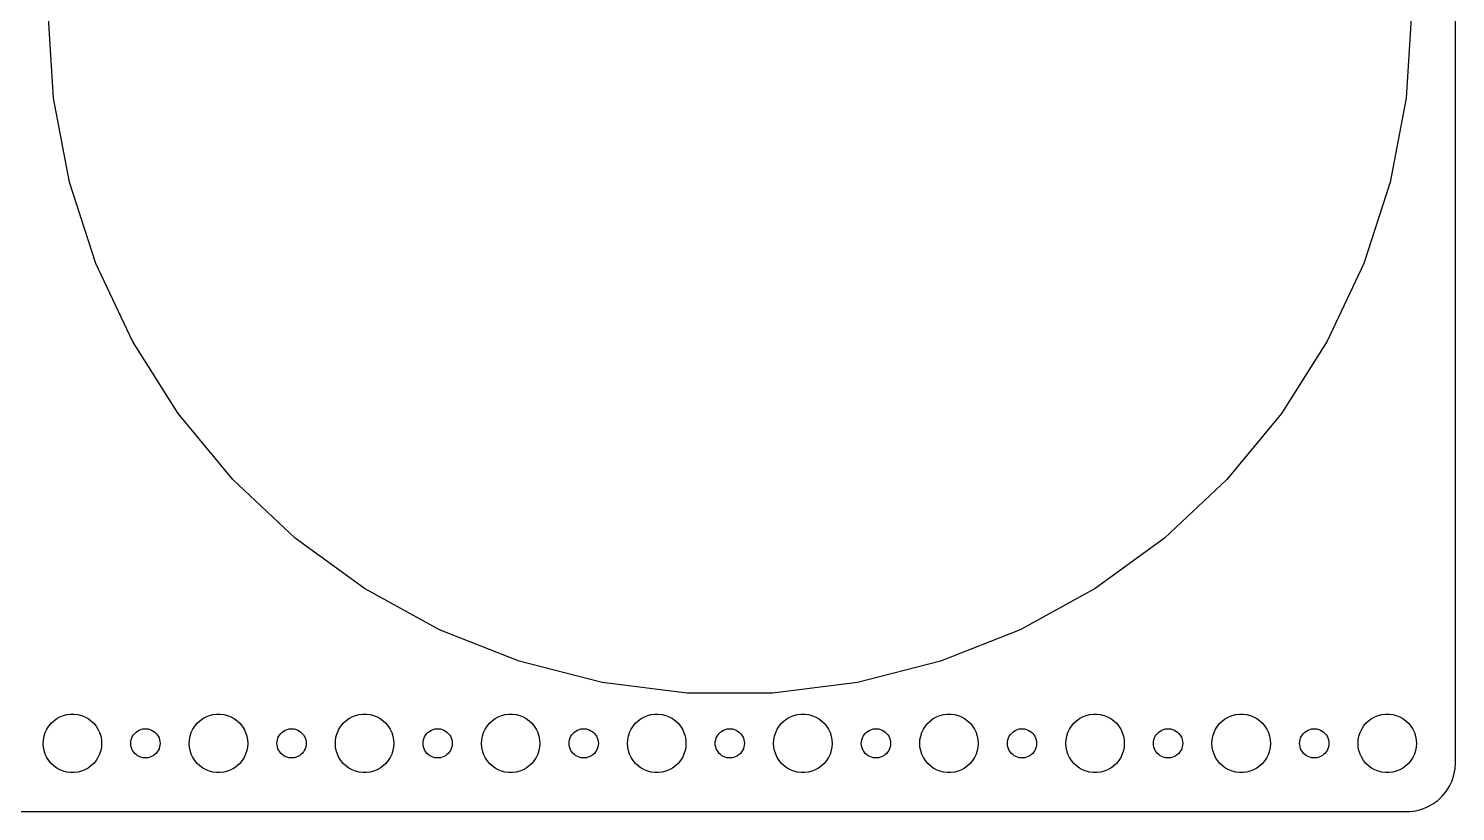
# Model space of a CAD drawing. Header units: metres. Extents: x -292 to 292, y -82 to 82.
# Drawn here: x 145.5 to 292, y -82 to -1.6 of the extents above; entities that cross this region are included whole.
import ezdxf

# ---------------------------------------------------------------- set-up
doc = ezdxf.new("R2010")
doc.units = ezdxf.units.M

msp = doc.modelspace()

# ---------------------------------------------------------------- linework, layer by layer
for p, q in [((292, -77), (292, 77)), ((148.052, -8.7733), (147.5, 0)), ((287.5, 0), (286.948, -8.7733)), ((149.699, -17.4083), (148.052, -8.7733)), ((286.948, -8.7733), (285.301, -17.4083)), ((152.416, -25.7687), (149.699, -17.4083)), ((285.301, -17.4083), (282.584, -25.7687)), ((156.159, -33.7227), (152.416, -25.7687)), ((282.584, -25.7687), (278.841, -33.7227)), ((160.869, -41.145), (156.159, -33.7227)), ((278.841, -33.7227), (274.131, -41.145)), ((166.472, -47.9183), (160.869, -41.145)), ((274.131, -41.145), (268.528, -47.9183)), ((172.88, -53.9359), (166.472, -47.9183)), ((268.528, -47.9183), (262.12, -53.9359)), ((179.992, -59.103), (172.88, -53.9359)), ((262.12, -53.9359), (255.008, -59.103)), ((187.695, -63.3379), (179.992, -59.103)), ((255.008, -59.103), (247.305, -63.3379)), ((195.869, -66.574), (187.695, -63.3379)), ((247.305, -63.3379), (239.131, -66.574)), ((204.383, -68.7601), (195.869, -66.574)), ((239.131, -66.574), (230.617, -68.7601)), ((213.105, -69.8619), (204.383, -68.7601)), ((230.617, -68.7601), (221.895, -69.8619)), ((221.895, -69.8619), (213.105, -69.8619)), ((147.371, -73.5547), (147.573, -73.2366)), ((147.573, -73.2366), (147.813, -72.9464)), ((147.813, -72.9464), (148.088, -72.6885)), ((148.088, -72.6885), (148.393, -72.467)), ((148.393, -72.467), (148.723, -72.2855)), ((148.723, -72.2855), (149.073, -72.1468)), ((149.073, -72.1468), (149.438, -72.0531)), ((149.438, -72.0531), (149.812, -72.0059)), ((149.812, -72.0059), (150.188, -72.0059)), ((150.188, -72.0059), (150.562, -72.0531)), ((150.562, -72.0531), (150.927, -72.1468)), ((150.927, -72.1468), (151.277, -72.2855)), ((151.277, -72.2855), (151.607, -72.467)), ((151.607, -72.467), (151.912, -72.6885)), ((151.912, -72.6885), (152.187, -72.9464)), ((152.187, -72.9464), (152.427, -73.2366)), ((152.427, -73.2366), (152.629, -73.5547)), ((162.371, -73.5547), (162.573, -73.2366)), ((162.573, -73.2366), (162.813, -72.9464)), ((162.813, -72.9464), (163.088, -72.6885)), ((163.088, -72.6885), (163.393, -72.467)), ((163.393, -72.467), (163.723, -72.2855)), ((163.723, -72.2855), (164.073, -72.1468)), ((164.073, -72.1468), (164.438, -72.0531)), ((164.438, -72.0531), (164.812, -72.0059)), ((164.812, -72.0059), (165.188, -72.0059)), ((165.188, -72.0059), (165.562, -72.0531)), ((165.562, -72.0531), (165.927, -72.1468)), ((165.927, -72.1468), (166.277, -72.2855)), ((166.277, -72.2855), (166.607, -72.467)), ((166.607, -72.467), (166.912, -72.6885)), ((166.912, -72.6885), (167.187, -72.9464)), ((167.187, -72.9464), (167.427, -73.2366)), ((167.427, -73.2366), (167.629, -73.5547)), ((177.371, -73.5547), (177.573, -73.2366)), ((177.573, -73.2366), (177.813, -72.9464)), ((177.813, -72.9464), (178.088, -72.6885)), ((178.088, -72.6885), (178.393, -72.467)), ((178.393, -72.467), (178.723, -72.2855)), ((178.723, -72.2855), (179.073, -72.1468)), ((179.073, -72.1468), (179.438, -72.0531)), ((179.438, -72.0531), (179.812, -72.0059)), ((179.812, -72.0059), (180.188, -72.0059)), ((180.188, -72.0059), (180.562, -72.0531)), ((180.562, -72.0531), (180.927, -72.1468)), ((180.927, -72.1468), (181.277, -72.2855)), ((181.277, -72.2855), (181.607, -72.467)), ((181.607, -72.467), (181.912, -72.6885)), ((181.912, -72.6885), (182.187, -72.9464)), ((182.187, -72.9464), (182.427, -73.2366)), ((182.427, -73.2366), (182.629, -73.5547)), ((192.371, -73.5547), (192.573, -73.2366)), ((192.573, -73.2366), (192.813, -72.9464)), ((192.813, -72.9464), (193.088, -72.6885)), ((193.088, -72.6885), (193.393, -72.467)), ((193.393, -72.467), (193.723, -72.2855)), ((193.723, -72.2855), (194.073, -72.1468)), ((194.073, -72.1468), (194.438, -72.0531)), ((194.438, -72.0531), (194.812, -72.0059)), ((194.812, -72.0059), (195.188, -72.0059)), ((195.188, -72.0059), (195.562, -72.0531)), ((195.562, -72.0531), (195.927, -72.1468)), ((195.927, -72.1468), (196.277, -72.2855)), ((196.277, -72.2855), (196.607, -72.467)), ((196.607, -72.467), (196.912, -72.6885)), ((196.912, -72.6885), (197.187, -72.9464)), ((197.187, -72.9464), (197.427, -73.2366)), ((197.427, -73.2366), (197.629, -73.5547)), ((207.371, -73.5547), (207.573, -73.2366)), ((207.573, -73.2366), (207.813, -72.9464)), ((207.813, -72.9464), (208.088, -72.6885)), ((208.088, -72.6885), (208.393, -72.467)), ((208.393, -72.467), (208.723, -72.2855)), ((208.723, -72.2855), (209.073, -72.1468)), ((209.073, -72.1468), (209.438, -72.0531)), ((209.438, -72.0531), (209.812, -72.0059)), ((209.812, -72.0059), (210.188, -72.0059)), ((210.188, -72.0059), (210.562, -72.0531)), ((210.562, -72.0531), (210.927, -72.1468)), ((210.927, -72.1468), (211.277, -72.2855)), ((211.277, -72.2855), (211.607, -72.467)), ((211.607, -72.467), (211.912, -72.6885)), ((211.912, -72.6885), (212.187, -72.9464)), ((212.187, -72.9464), (212.427, -73.2366)), ((212.427, -73.2366), (212.629, -73.5547)), ((222.371, -73.5547), (222.573, -73.2366)), ((222.573, -73.2366), (222.813, -72.9464)), ((222.813, -72.9464), (223.088, -72.6885)), ((223.088, -72.6885), (223.393, -72.467)), ((223.393, -72.467), (223.723, -72.2855)), ((223.723, -72.2855), (224.073, -72.1468)), ((224.073, -72.1468), (224.438, -72.0531)), ((224.438, -72.0531), (224.812, -72.0059)), ((224.812, -72.0059), (225.188, -72.0059)), ((225.188, -72.0059), (225.562, -72.0531)), ((225.562, -72.0531), (225.927, -72.1468)), ((225.927, -72.1468), (226.277, -72.2855)), ((226.277, -72.2855), (226.607, -72.467)), ((226.607, -72.467), (226.912, -72.6885)), ((226.912, -72.6885), (227.187, -72.9464)), ((227.187, -72.9464), (227.427, -73.2366)), ((227.427, -73.2366), (227.629, -73.5547)), ((237.371, -73.5547), (237.573, -73.2366)), ((237.573, -73.2366), (237.813, -72.9464)), ((237.813, -72.9464), (238.088, -72.6885)), ((238.088, -72.6885), (238.393, -72.467)), ((238.393, -72.467), (238.723, -72.2855)), ((238.723, -72.2855), (239.073, -72.1468)), ((239.073, -72.1468), (239.438, -72.0531)), ((239.438, -72.0531), (239.812, -72.0059)), ((239.812, -72.0059), (240.188, -72.0059)), ((240.188, -72.0059), (240.562, -72.0531)), ((240.562, -72.0531), (240.927, -72.1468)), ((240.927, -72.1468), (241.277, -72.2855)), ((241.277, -72.2855), (241.607, -72.467)), ((241.607, -72.467), (241.912, -72.6885)), ((241.912, -72.6885), (242.187, -72.9464)), ((242.187, -72.9464), (242.427, -73.2366)), ((242.427, -73.2366), (242.629, -73.5547)), ((252.371, -73.5547), (252.573, -73.2366)), ((252.573, -73.2366), (252.813, -72.9464)), ((252.813, -72.9464), (253.088, -72.6885)), ((253.088, -72.6885), (253.393, -72.467)), ((253.393, -72.467), (253.723, -72.2855)), ((253.723, -72.2855), (254.073, -72.1468)), ((254.073, -72.1468), (254.438, -72.0531)), ((254.438, -72.0531), (254.812, -72.0059)), ((254.812, -72.0059), (255.188, -72.0059)), ((255.188, -72.0059), (255.562, -72.0531)), ((255.562, -72.0531), (255.927, -72.1468)), ((255.927, -72.1468), (256.277, -72.2855)), ((256.277, -72.2855), (256.607, -72.467)), ((256.607, -72.467), (256.912, -72.6885)), ((256.912, -72.6885), (257.187, -72.9464)), ((257.187, -72.9464), (257.427, -73.2366)), ((257.427, -73.2366), (257.629, -73.5547)), ((267.371, -73.5547), (267.573, -73.2366)), ((267.573, -73.2366), (267.813, -72.9464)), ((267.813, -72.9464), (268.088, -72.6885)), ((268.088, -72.6885), (268.393, -72.467)), ((268.393, -72.467), (268.723, -72.2855)), ((268.723, -72.2855), (269.073, -72.1468)), ((269.073, -72.1468), (269.438, -72.0531)), ((269.438, -72.0531), (269.812, -72.0059)), ((269.812, -72.0059), (270.188, -72.0059)), ((270.188, -72.0059), (270.562, -72.0531)), ((270.562, -72.0531), (270.927, -72.1468)), ((270.927, -72.1468), (271.277, -72.2855)), ((271.277, -72.2855), (271.607, -72.467)), ((271.607, -72.467), (271.912, -72.6885)), ((271.912, -72.6885), (272.187, -72.9464)), ((272.187, -72.9464), (272.427, -73.2366)), ((272.427, -73.2366), (272.629, -73.5547)), ((282.371, -73.5547), (282.573, -73.2366)), ((282.573, -73.2366), (282.813, -72.9464)), ((282.813, -72.9464), (283.088, -72.6885)), ((283.088, -72.6885), (283.393, -72.467)), ((283.393, -72.467), (283.723, -72.2855)), ((283.723, -72.2855), (284.073, -72.1468)), ((284.073, -72.1468), (284.438, -72.0531)), ((284.438, -72.0531), (284.812, -72.0059)), ((284.812, -72.0059), (285.188, -72.0059)), ((285.188, -72.0059), (285.562, -72.0531)), ((285.562, -72.0531), (285.927, -72.1468)), ((285.927, -72.1468), (286.277, -72.2855)), ((286.277, -72.2855), (286.607, -72.467)), ((286.607, -72.467), (286.912, -72.6885)), ((286.912, -72.6885), (287.187, -72.9464)), ((287.187, -72.9464), (287.427, -73.2366)), ((287.427, -73.2366), (287.629, -73.5547)), ((147, -75), (147.024, -74.624)), ((147.024, -74.624), (147.094, -74.2539)), ((147.094, -74.2539), (147.211, -73.8956)), ((147.211, -73.8956), (147.371, -73.5547)), ((152.629, -73.5547), (152.789, -73.8956)), ((152.789, -73.8956), (152.906, -74.2539)), ((152.906, -74.2539), (152.976, -74.624)), ((152.976, -74.624), (153, -75)), ((156.012, -74.812), (156.047, -74.627)), ((156.047, -74.627), (156.105, -74.4478)), ((156.105, -74.4478), (156.186, -74.2774)), ((156.186, -74.2774), (156.286, -74.1183)), ((156.286, -74.1183), (156.407, -73.9732)), ((156.407, -73.9732), (156.544, -73.8442)), ((156.544, -73.8442), (156.696, -73.7335)), ((156.696, -73.7335), (156.861, -73.6428)), ((156.861, -73.6428), (157.036, -73.5734)), ((157.036, -73.5734), (157.219, -73.5266)), ((157.219, -73.5266), (157.406, -73.503)), ((157.406, -73.503), (157.594, -73.503)), ((157.594, -73.503), (157.781, -73.5266)), ((157.781, -73.5266), (157.964, -73.5734)), ((157.964, -73.5734), (158.139, -73.6428)), ((158.139, -73.6428), (158.304, -73.7335)), ((158.304, -73.7335), (158.456, -73.8442)), ((158.456, -73.8442), (158.593, -73.9732)), ((158.593, -73.9732), (158.714, -74.1183)), ((158.714, -74.1183), (158.814, -74.2774)), ((158.814, -74.2774), (158.895, -74.4478)), ((158.895, -74.4478), (158.953, -74.627)), ((158.953, -74.627), (158.988, -74.812)), ((162, -75), (162.024, -74.624)), ((162.024, -74.624), (162.094, -74.2539)), ((162.094, -74.2539), (162.211, -73.8956)), ((162.211, -73.8956), (162.371, -73.5547)), ((167.629, -73.5547), (167.789, -73.8956)), ((167.789, -73.8956), (167.906, -74.2539)), ((167.906, -74.2539), (167.976, -74.624)), ((167.976, -74.624), (168, -75)), ((171.012, -74.812), (171.047, -74.627)), ((171.047, -74.627), (171.105, -74.4478)), ((171.105, -74.4478), (171.186, -74.2774)), ((171.186, -74.2774), (171.286, -74.1183)), ((171.286, -74.1183), (171.407, -73.9732)), ((171.407, -73.9732), (171.544, -73.8442)), ((171.544, -73.8442), (171.696, -73.7335)), ((171.696, -73.7335), (171.861, -73.6428)), ((171.861, -73.6428), (172.036, -73.5734)), ((172.036, -73.5734), (172.219, -73.5266)), ((172.219, -73.5266), (172.406, -73.503)), ((172.406, -73.503), (172.594, -73.503)), ((172.594, -73.503), (172.781, -73.5266)), ((172.781, -73.5266), (172.964, -73.5734)), ((172.964, -73.5734), (173.139, -73.6428)), ((173.139, -73.6428), (173.304, -73.7335)), ((173.304, -73.7335), (173.456, -73.8442)), ((173.456, -73.8442), (173.593, -73.9732)), ((173.593, -73.9732), (173.714, -74.1183)), ((173.714, -74.1183), (173.814, -74.2774)), ((173.814, -74.2774), (173.895, -74.4478)), ((173.895, -74.4478), (173.953, -74.627)), ((173.953, -74.627), (173.988, -74.812)), ((177, -75), (177.024, -74.624)), ((177.024, -74.624), (177.094, -74.2539)), ((177.094, -74.2539), (177.211, -73.8956)), ((177.211, -73.8956), (177.371, -73.5547)), ((182.629, -73.5547), (182.789, -73.8956)), ((182.789, -73.8956), (182.906, -74.2539)), ((182.906, -74.2539), (182.976, -74.624)), ((182.976, -74.624), (183, -75)), ((186.012, -74.812), (186.047, -74.627)), ((186.047, -74.627), (186.105, -74.4478)), ((186.105, -74.4478), (186.186, -74.2774)), ((186.186, -74.2774), (186.286, -74.1183)), ((186.286, -74.1183), (186.407, -73.9732)), ((186.407, -73.9732), (186.544, -73.8442)), ((186.544, -73.8442), (186.696, -73.7335)), ((186.696, -73.7335), (186.861, -73.6428)), ((186.861, -73.6428), (187.036, -73.5734)), ((187.036, -73.5734), (187.219, -73.5266)), ((187.219, -73.5266), (187.406, -73.503)), ((187.406, -73.503), (187.594, -73.503)), ((187.594, -73.503), (187.781, -73.5266)), ((187.781, -73.5266), (187.964, -73.5734)), ((187.964, -73.5734), (188.139, -73.6428)), ((188.139, -73.6428), (188.304, -73.7335)), ((188.304, -73.7335), (188.456, -73.8442)), ((188.456, -73.8442), (188.593, -73.9732)), ((188.593, -73.9732), (188.714, -74.1183)), ((188.714, -74.1183), (188.814, -74.2774)), ((188.814, -74.2774), (188.895, -74.4478)), ((188.895, -74.4478), (188.953, -74.627)), ((188.953, -74.627), (188.988, -74.812)), ((192, -75), (192.024, -74.624)), ((192.024, -74.624), (192.094, -74.2539)), ((192.094, -74.2539), (192.211, -73.8956)), ((192.211, -73.8956), (192.371, -73.5547)), ((197.629, -73.5547), (197.789, -73.8956)), ((197.789, -73.8956), (197.906, -74.2539)), ((197.906, -74.2539), (197.976, -74.624)), ((197.976, -74.624), (198, -75)), ((201.012, -74.812), (201.047, -74.627)), ((201.047, -74.627), (201.105, -74.4478)), ((201.105, -74.4478), (201.186, -74.2774)), ((201.186, -74.2774), (201.286, -74.1183)), ((201.286, -74.1183), (201.407, -73.9732)), ((201.407, -73.9732), (201.544, -73.8442)), ((201.544, -73.8442), (201.696, -73.7335)), ((201.696, -73.7335), (201.861, -73.6428)), ((201.861, -73.6428), (202.036, -73.5734)), ((202.036, -73.5734), (202.219, -73.5266)), ((202.219, -73.5266), (202.406, -73.503)), ((202.406, -73.503), (202.594, -73.503)), ((202.594, -73.503), (202.781, -73.5266)), ((202.781, -73.5266), (202.964, -73.5734)), ((202.964, -73.5734), (203.139, -73.6428)), ((203.139, -73.6428), (203.304, -73.7335)), ((203.304, -73.7335), (203.456, -73.8442)), ((203.456, -73.8442), (203.593, -73.9732)), ((203.593, -73.9732), (203.714, -74.1183)), ((203.714, -74.1183), (203.814, -74.2774)), ((203.814, -74.2774), (203.895, -74.4478)), ((203.895, -74.4478), (203.953, -74.627)), ((203.953, -74.627), (203.988, -74.812)), ((207, -75), (207.024, -74.624)), ((207.024, -74.624), (207.094, -74.2539)), ((207.094, -74.2539), (207.211, -73.8956)), ((207.211, -73.8956), (207.371, -73.5547)), ((212.629, -73.5547), (212.789, -73.8956)), ((212.789, -73.8956), (212.906, -74.2539)), ((212.906, -74.2539), (212.976, -74.624)), ((212.976, -74.624), (213, -75)), ((216.012, -74.812), (216.047, -74.627)), ((216.047, -74.627), (216.105, -74.4478)), ((216.105, -74.4478), (216.186, -74.2774)), ((216.186, -74.2774), (216.286, -74.1183)), ((216.286, -74.1183), (216.407, -73.9732)), ((216.407, -73.9732), (216.544, -73.8442)), ((216.544, -73.8442), (216.696, -73.7335)), ((216.696, -73.7335), (216.861, -73.6428)), ((216.861, -73.6428), (217.036, -73.5734)), ((217.036, -73.5734), (217.219, -73.5266)), ((217.219, -73.5266), (217.406, -73.503)), ((217.406, -73.503), (217.594, -73.503)), ((217.594, -73.503), (217.781, -73.5266)), ((217.781, -73.5266), (217.964, -73.5734)), ((217.964, -73.5734), (218.139, -73.6428)), ((218.139, -73.6428), (218.304, -73.7335)), ((218.304, -73.7335), (218.456, -73.8442)), ((218.456, -73.8442), (218.593, -73.9732)), ((218.593, -73.9732), (218.714, -74.1183)), ((218.714, -74.1183), (218.814, -74.2774)), ((218.814, -74.2774), (218.895, -74.4478)), ((218.895, -74.4478), (218.953, -74.627)), ((218.953, -74.627), (218.988, -74.812)), ((222, -75), (222.024, -74.624)), ((222.024, -74.624), (222.094, -74.2539)), ((222.094, -74.2539), (222.211, -73.8956)), ((222.211, -73.8956), (222.371, -73.5547)), ((227.629, -73.5547), (227.789, -73.8956)), ((227.789, -73.8956), (227.906, -74.2539)), ((227.906, -74.2539), (227.976, -74.624)), ((227.976, -74.624), (228, -75)), ((231.012, -74.812), (231.047, -74.627)), ((231.047, -74.627), (231.105, -74.4478)), ((231.105, -74.4478), (231.186, -74.2774)), ((231.186, -74.2774), (231.286, -74.1183)), ((231.286, -74.1183), (231.407, -73.9732)), ((231.407, -73.9732), (231.544, -73.8442)), ((231.544, -73.8442), (231.696, -73.7335)), ((231.696, -73.7335), (231.861, -73.6428)), ((231.861, -73.6428), (232.036, -73.5734)), ((232.036, -73.5734), (232.219, -73.5266)), ((232.219, -73.5266), (232.406, -73.503)), ((232.406, -73.503), (232.594, -73.503)), ((232.594, -73.503), (232.781, -73.5266)), ((232.781, -73.5266), (232.964, -73.5734)), ((232.964, -73.5734), (233.139, -73.6428)), ((233.139, -73.6428), (233.304, -73.7335)), ((233.304, -73.7335), (233.456, -73.8442)), ((233.456, -73.8442), (233.593, -73.9732)), ((233.593, -73.9732), (233.714, -74.1183)), ((233.714, -74.1183), (233.814, -74.2774)), ((233.814, -74.2774), (233.895, -74.4478)), ((233.895, -74.4478), (233.953, -74.627)), ((233.953, -74.627), (233.988, -74.812)), ((237, -75), (237.024, -74.624)), ((237.024, -74.624), (237.094, -74.2539)), ((237.094, -74.2539), (237.211, -73.8956)), ((237.211, -73.8956), (237.371, -73.5547)), ((242.629, -73.5547), (242.789, -73.8956)), ((242.789, -73.8956), (242.906, -74.2539)), ((242.906, -74.2539), (242.976, -74.624)), ((242.976, -74.624), (243, -75)), ((246.012, -74.812), (246.047, -74.627)), ((246.047, -74.627), (246.105, -74.4478)), ((246.105, -74.4478), (246.186, -74.2774)), ((246.186, -74.2774), (246.286, -74.1183)), ((246.286, -74.1183), (246.407, -73.9732)), ((246.407, -73.9732), (246.544, -73.8442)), ((246.544, -73.8442), (246.696, -73.7335)), ((246.696, -73.7335), (246.861, -73.6428)), ((246.861, -73.6428), (247.036, -73.5734)), ((247.036, -73.5734), (247.219, -73.5266)), ((247.219, -73.5266), (247.406, -73.503)), ((247.406, -73.503), (247.594, -73.503)), ((247.594, -73.503), (247.781, -73.5266)), ((247.781, -73.5266), (247.964, -73.5734)), ((247.964, -73.5734), (248.139, -73.6428)), ((248.139, -73.6428), (248.304, -73.7335)), ((248.304, -73.7335), (248.456, -73.8442)), ((248.456, -73.8442), (248.593, -73.9732)), ((248.593, -73.9732), (248.714, -74.1183)), ((248.714, -74.1183), (248.814, -74.2774)), ((248.814, -74.2774), (248.895, -74.4478)), ((248.895, -74.4478), (248.953, -74.627)), ((248.953, -74.627), (248.988, -74.812)), ((252, -75), (252.024, -74.624)), ((252.024, -74.624), (252.094, -74.2539)), ((252.094, -74.2539), (252.211, -73.8956)), ((252.211, -73.8956), (252.371, -73.5547)), ((257.629, -73.5547), (257.789, -73.8956)), ((257.789, -73.8956), (257.906, -74.2539)), ((257.906, -74.2539), (257.976, -74.624)), ((257.976, -74.624), (258, -75)), ((261.012, -74.812), (261.047, -74.627)), ((261.047, -74.627), (261.105, -74.4478)), ((261.105, -74.4478), (261.186, -74.2774)), ((261.186, -74.2774), (261.286, -74.1183)), ((261.286, -74.1183), (261.407, -73.9732)), ((261.407, -73.9732), (261.544, -73.8442)), ((261.544, -73.8442), (261.696, -73.7335)), ((261.696, -73.7335), (261.861, -73.6428)), ((261.861, -73.6428), (262.036, -73.5734)), ((262.036, -73.5734), (262.219, -73.5266)), ((262.219, -73.5266), (262.406, -73.503)), ((262.406, -73.503), (262.594, -73.503)), ((262.594, -73.503), (262.781, -73.5266)), ((262.781, -73.5266), (262.964, -73.5734)), ((262.964, -73.5734), (263.139, -73.6428)), ((263.139, -73.6428), (263.304, -73.7335)), ((263.304, -73.7335), (263.456, -73.8442)), ((263.456, -73.8442), (263.593, -73.9732)), ((263.593, -73.9732), (263.714, -74.1183)), ((263.714, -74.1183), (263.814, -74.2774)), ((263.814, -74.2774), (263.895, -74.4478)), ((263.895, -74.4478), (263.953, -74.627)), ((263.953, -74.627), (263.988, -74.812)), ((267, -75), (267.024, -74.624)), ((267.024, -74.624), (267.094, -74.2539)), ((267.094, -74.2539), (267.211, -73.8956)), ((267.211, -73.8956), (267.371, -73.5547)), ((272.629, -73.5547), (272.789, -73.8956)), ((272.789, -73.8956), (272.906, -74.2539)), ((272.906, -74.2539), (272.976, -74.624)), ((272.976, -74.624), (273, -75)), ((276.012, -74.812), (276.047, -74.627)), ((276.047, -74.627), (276.105, -74.4478)), ((276.105, -74.4478), (276.186, -74.2774)), ((276.186, -74.2774), (276.286, -74.1183)), ((276.286, -74.1183), (276.407, -73.9732)), ((276.407, -73.9732), (276.544, -73.8442)), ((276.544, -73.8442), (276.696, -73.7335)), ((276.696, -73.7335), (276.861, -73.6428)), ((276.861, -73.6428), (277.036, -73.5734)), ((277.036, -73.5734), (277.219, -73.5266)), ((277.219, -73.5266), (277.406, -73.503)), ((277.406, -73.503), (277.594, -73.503)), ((277.594, -73.503), (277.781, -73.5266)), ((277.781, -73.5266), (277.964, -73.5734)), ((277.964, -73.5734), (278.139, -73.6428)), ((278.139, -73.6428), (278.304, -73.7335)), ((278.304, -73.7335), (278.456, -73.8442)), ((278.456, -73.8442), (278.593, -73.9732)), ((278.593, -73.9732), (278.714, -74.1183)), ((278.714, -74.1183), (278.814, -74.2774)), ((278.814, -74.2774), (278.895, -74.4478)), ((278.895, -74.4478), (278.953, -74.627)), ((278.953, -74.627), (278.988, -74.812)), ((282, -75), (282.024, -74.624)), ((282.024, -74.624), (282.094, -74.2539)), ((282.094, -74.2539), (282.211, -73.8956)), ((282.211, -73.8956), (282.371, -73.5547)), ((287.629, -73.5547), (287.789, -73.8956)), ((287.789, -73.8956), (287.906, -74.2539)), ((287.906, -74.2539), (287.976, -74.624)), ((287.976, -74.624), (288, -75)), ((147.024, -75.376), (147, -75)), ((147.094, -75.7461), (147.024, -75.376)), ((147.211, -76.1044), (147.094, -75.7461)), ((147.371, -76.4453), (147.211, -76.1044)), ((152.789, -76.1044), (152.629, -76.4453)), ((152.906, -75.7461), (152.789, -76.1044)), ((152.976, -75.376), (152.906, -75.7461)), ((153, -75), (152.976, -75.376)), ((156, -75), (156.012, -74.812)), ((156.012, -75.188), (156, -75)), ((156.047, -75.373), (156.012, -75.188)), ((156.105, -75.5522), (156.047, -75.373)), ((156.186, -75.7226), (156.105, -75.5522)), ((156.286, -75.8817), (156.186, -75.7226)), ((156.407, -76.0268), (156.286, -75.8817)), ((156.544, -76.1558), (156.407, -76.0268)), ((156.696, -76.2665), (156.544, -76.1558)), ((158.456, -76.1558), (158.304, -76.2665)), ((158.593, -76.0268), (158.456, -76.1558)), ((158.714, -75.8817), (158.593, -76.0268)), ((158.814, -75.7226), (158.714, -75.8817)), ((158.895, -75.5522), (158.814, -75.7226)), ((158.953, -75.373), (158.895, -75.5522)), ((158.988, -75.188), (158.953, -75.373)), ((158.988, -74.812), (159, -75)), ((159, -75), (158.988, -75.188)), ((162.024, -75.376), (162, -75)), ((162.094, -75.7461), (162.024, -75.376)), ((162.211, -76.1044), (162.094, -75.7461)), ((162.371, -76.4453), (162.211, -76.1044)), ((167.789, -76.1044), (167.629, -76.4453)), ((167.906, -75.7461), (167.789, -76.1044)), ((167.976, -75.376), (167.906, -75.7461)), ((168, -75), (167.976, -75.376)), ((171, -75), (171.012, -74.812)), ((171.012, -75.188), (171, -75)), ((171.047, -75.373), (171.012, -75.188)), ((171.105, -75.5522), (171.047, -75.373)), ((171.186, -75.7226), (171.105, -75.5522)), ((171.286, -75.8817), (171.186, -75.7226)), ((171.407, -76.0268), (171.286, -75.8817)), ((171.544, -76.1558), (171.407, -76.0268)), ((171.696, -76.2665), (171.544, -76.1558)), ((173.456, -76.1558), (173.304, -76.2665)), ((173.593, -76.0268), (173.456, -76.1558)), ((173.714, -75.8817), (173.593, -76.0268)), ((173.814, -75.7226), (173.714, -75.8817)), ((173.895, -75.5522), (173.814, -75.7226)), ((173.953, -75.373), (173.895, -75.5522)), ((173.988, -75.188), (173.953, -75.373)), ((173.988, -74.812), (174, -75)), ((174, -75), (173.988, -75.188)), ((177.024, -75.376), (177, -75)), ((177.094, -75.7461), (177.024, -75.376)), ((177.211, -76.1044), (177.094, -75.7461)), ((177.371, -76.4453), (177.211, -76.1044)), ((182.789, -76.1044), (182.629, -76.4453)), ((182.906, -75.7461), (182.789, -76.1044)), ((182.976, -75.376), (182.906, -75.7461)), ((183, -75), (182.976, -75.376)), ((186, -75), (186.012, -74.812)), ((186.012, -75.188), (186, -75)), ((186.047, -75.373), (186.012, -75.188)), ((186.105, -75.5522), (186.047, -75.373)), ((186.186, -75.7226), (186.105, -75.5522)), ((186.286, -75.8817), (186.186, -75.7226)), ((186.407, -76.0268), (186.286, -75.8817)), ((186.544, -76.1558), (186.407, -76.0268)), ((186.696, -76.2665), (186.544, -76.1558)), ((188.456, -76.1558), (188.304, -76.2665)), ((188.593, -76.0268), (188.456, -76.1558)), ((188.714, -75.8817), (188.593, -76.0268)), ((188.814, -75.7226), (188.714, -75.8817)), ((188.895, -75.5522), (188.814, -75.7226)), ((188.953, -75.373), (188.895, -75.5522)), ((188.988, -75.188), (188.953, -75.373)), ((188.988, -74.812), (189, -75)), ((189, -75), (188.988, -75.188)), ((192.024, -75.376), (192, -75)), ((192.094, -75.7461), (192.024, -75.376)), ((192.211, -76.1044), (192.094, -75.7461)), ((192.371, -76.4453), (192.211, -76.1044)), ((197.789, -76.1044), (197.629, -76.4453)), ((197.906, -75.7461), (197.789, -76.1044)), ((197.976, -75.376), (197.906, -75.7461)), ((198, -75), (197.976, -75.376)), ((201, -75), (201.012, -74.812)), ((201.012, -75.188), (201, -75)), ((201.047, -75.373), (201.012, -75.188)), ((201.105, -75.5522), (201.047, -75.373)), ((201.186, -75.7226), (201.105, -75.5522)), ((201.286, -75.8817), (201.186, -75.7226)), ((201.407, -76.0268), (201.286, -75.8817)), ((201.544, -76.1558), (201.407, -76.0268)), ((201.696, -76.2665), (201.544, -76.1558)), ((203.456, -76.1558), (203.304, -76.2665)), ((203.593, -76.0268), (203.456, -76.1558)), ((203.714, -75.8817), (203.593, -76.0268)), ((203.814, -75.7226), (203.714, -75.8817)), ((203.895, -75.5522), (203.814, -75.7226)), ((203.953, -75.373), (203.895, -75.5522)), ((203.988, -75.188), (203.953, -75.373)), ((203.988, -74.812), (204, -75)), ((204, -75), (203.988, -75.188)), ((207.024, -75.376), (207, -75)), ((207.094, -75.7461), (207.024, -75.376)), ((207.211, -76.1044), (207.094, -75.7461)), ((207.371, -76.4453), (207.211, -76.1044)), ((212.789, -76.1044), (212.629, -76.4453)), ((212.906, -75.7461), (212.789, -76.1044)), ((212.976, -75.376), (212.906, -75.7461)), ((213, -75), (212.976, -75.376)), ((216, -75), (216.012, -74.812)), ((216.012, -75.188), (216, -75)), ((216.047, -75.373), (216.012, -75.188)), ((216.105, -75.5522), (216.047, -75.373)), ((216.186, -75.7226), (216.105, -75.5522)), ((216.286, -75.8817), (216.186, -75.7226)), ((216.407, -76.0268), (216.286, -75.8817)), ((216.544, -76.1558), (216.407, -76.0268)), ((216.696, -76.2665), (216.544, -76.1558)), ((218.456, -76.1558), (218.304, -76.2665)), ((218.593, -76.0268), (218.456, -76.1558)), ((218.714, -75.8817), (218.593, -76.0268)), ((218.814, -75.7226), (218.714, -75.8817)), ((218.895, -75.5522), (218.814, -75.7226)), ((218.953, -75.373), (218.895, -75.5522)), ((218.988, -75.188), (218.953, -75.373)), ((218.988, -74.812), (219, -75)), ((219, -75), (218.988, -75.188)), ((222.024, -75.376), (222, -75)), ((222.094, -75.7461), (222.024, -75.376)), ((222.211, -76.1044), (222.094, -75.7461)), ((222.371, -76.4453), (222.211, -76.1044)), ((227.789, -76.1044), (227.629, -76.4453)), ((227.906, -75.7461), (227.789, -76.1044)), ((227.976, -75.376), (227.906, -75.7461)), ((228, -75), (227.976, -75.376)), ((231, -75), (231.012, -74.812)), ((231.012, -75.188), (231, -75)), ((231.047, -75.373), (231.012, -75.188)), ((231.105, -75.5522), (231.047, -75.373)), ((231.186, -75.7226), (231.105, -75.5522)), ((231.286, -75.8817), (231.186, -75.7226)), ((231.407, -76.0268), (231.286, -75.8817)), ((231.544, -76.1558), (231.407, -76.0268)), ((231.696, -76.2665), (231.544, -76.1558)), ((233.456, -76.1558), (233.304, -76.2665)), ((233.593, -76.0268), (233.456, -76.1558)), ((233.714, -75.8817), (233.593, -76.0268)), ((233.814, -75.7226), (233.714, -75.8817)), ((233.895, -75.5522), (233.814, -75.7226)), ((233.953, -75.373), (233.895, -75.5522)), ((233.988, -75.188), (233.953, -75.373)), ((233.988, -74.812), (234, -75)), ((234, -75), (233.988, -75.188)), ((237.024, -75.376), (237, -75)), ((237.094, -75.7461), (237.024, -75.376)), ((237.211, -76.1044), (237.094, -75.7461)), ((237.371, -76.4453), (237.211, -76.1044)), ((242.789, -76.1044), (242.629, -76.4453)), ((242.906, -75.7461), (242.789, -76.1044)), ((242.976, -75.376), (242.906, -75.7461)), ((243, -75), (242.976, -75.376)), ((246, -75), (246.012, -74.812)), ((246.012, -75.188), (246, -75)), ((246.047, -75.373), (246.012, -75.188)), ((246.105, -75.5522), (246.047, -75.373)), ((246.186, -75.7226), (246.105, -75.5522)), ((246.286, -75.8817), (246.186, -75.7226)), ((246.407, -76.0268), (246.286, -75.8817)), ((246.544, -76.1558), (246.407, -76.0268)), ((246.696, -76.2665), (246.544, -76.1558)), ((248.456, -76.1558), (248.304, -76.2665)), ((248.593, -76.0268), (248.456, -76.1558)), ((248.714, -75.8817), (248.593, -76.0268)), ((248.814, -75.7226), (248.714, -75.8817)), ((248.895, -75.5522), (248.814, -75.7226)), ((248.953, -75.373), (248.895, -75.5522)), ((248.988, -75.188), (248.953, -75.373)), ((248.988, -74.812), (249, -75)), ((249, -75), (248.988, -75.188)), ((252.024, -75.376), (252, -75)), ((252.094, -75.7461), (252.024, -75.376)), ((252.211, -76.1044), (252.094, -75.7461)), ((252.371, -76.4453), (252.211, -76.1044)), ((257.789, -76.1044), (257.629, -76.4453)), ((257.906, -75.7461), (257.789, -76.1044)), ((257.976, -75.376), (257.906, -75.7461)), ((258, -75), (257.976, -75.376)), ((261, -75), (261.012, -74.812)), ((261.012, -75.188), (261, -75)), ((261.047, -75.373), (261.012, -75.188)), ((261.105, -75.5522), (261.047, -75.373)), ((261.186, -75.7226), (261.105, -75.5522)), ((261.286, -75.8817), (261.186, -75.7226)), ((261.407, -76.0268), (261.286, -75.8817)), ((261.544, -76.1558), (261.407, -76.0268)), ((261.696, -76.2665), (261.544, -76.1558)), ((263.456, -76.1558), (263.304, -76.2665)), ((263.593, -76.0268), (263.456, -76.1558)), ((263.714, -75.8817), (263.593, -76.0268)), ((263.814, -75.7226), (263.714, -75.8817)), ((263.895, -75.5522), (263.814, -75.7226)), ((263.953, -75.373), (263.895, -75.5522)), ((263.988, -75.188), (263.953, -75.373)), ((263.988, -74.812), (264, -75)), ((264, -75), (263.988, -75.188)), ((267.024, -75.376), (267, -75)), ((267.094, -75.7461), (267.024, -75.376)), ((267.211, -76.1044), (267.094, -75.7461)), ((267.371, -76.4453), (267.211, -76.1044)), ((272.789, -76.1044), (272.629, -76.4453)), ((272.906, -75.7461), (272.789, -76.1044)), ((272.976, -75.376), (272.906, -75.7461)), ((273, -75), (272.976, -75.376)), ((276, -75), (276.012, -74.812)), ((276.012, -75.188), (276, -75)), ((276.047, -75.373), (276.012, -75.188)), ((276.105, -75.5522), (276.047, -75.373)), ((276.186, -75.7226), (276.105, -75.5522)), ((276.286, -75.8817), (276.186, -75.7226)), ((276.407, -76.0268), (276.286, -75.8817)), ((276.544, -76.1558), (276.407, -76.0268)), ((276.696, -76.2665), (276.544, -76.1558)), ((278.456, -76.1558), (278.304, -76.2665)), ((278.593, -76.0268), (278.456, -76.1558)), ((278.714, -75.8817), (278.593, -76.0268)), ((278.814, -75.7226), (278.714, -75.8817)), ((278.895, -75.5522), (278.814, -75.7226)), ((278.953, -75.373), (278.895, -75.5522)), ((278.988, -75.188), (278.953, -75.373)), ((278.988, -74.812), (279, -75)), ((279, -75), (278.988, -75.188)), ((282.024, -75.376), (282, -75)), ((282.094, -75.7461), (282.024, -75.376)), ((282.211, -76.1044), (282.094, -75.7461)), ((282.371, -76.4453), (282.211, -76.1044)), ((287.789, -76.1044), (287.629, -76.4453)), ((287.906, -75.7461), (287.789, -76.1044)), ((287.976, -75.376), (287.906, -75.7461)), ((288, -75), (287.976, -75.376)), ((147.573, -76.7634), (147.371, -76.4453)), ((147.813, -77.0536), (147.573, -76.7634)), ((148.088, -77.3115), (147.813, -77.0536)), ((148.393, -77.533), (148.088, -77.3115)), ((148.723, -77.7145), (148.393, -77.533)), ((151.607, -77.533), (151.277, -77.7145)), ((151.912, -77.3115), (151.607, -77.533)), ((152.187, -77.0536), (151.912, -77.3115)), ((152.427, -76.7634), (152.187, -77.0536)), ((152.629, -76.4453), (152.427, -76.7634)), ((156.861, -76.3572), (156.696, -76.2665)), ((157.036, -76.4266), (156.861, -76.3572)), ((157.219, -76.4734), (157.036, -76.4266)), ((157.406, -76.497), (157.219, -76.4734)), ((157.594, -76.497), (157.406, -76.497)), ((157.781, -76.4734), (157.594, -76.497)), ((157.964, -76.4266), (157.781, -76.4734)), ((158.139, -76.3572), (157.964, -76.4266)), ((158.304, -76.2665), (158.139, -76.3572)), ((162.573, -76.7634), (162.371, -76.4453)), ((162.813, -77.0536), (162.573, -76.7634)), ((163.088, -77.3115), (162.813, -77.0536)), ((163.393, -77.533), (163.088, -77.3115)), ((163.723, -77.7145), (163.393, -77.533)), ((166.607, -77.533), (166.277, -77.7145)), ((166.912, -77.3115), (166.607, -77.533)), ((167.187, -77.0536), (166.912, -77.3115)), ((167.427, -76.7634), (167.187, -77.0536)), ((167.629, -76.4453), (167.427, -76.7634)), ((171.861, -76.3572), (171.696, -76.2665)), ((172.036, -76.4266), (171.861, -76.3572)), ((172.219, -76.4734), (172.036, -76.4266)), ((172.406, -76.497), (172.219, -76.4734)), ((172.594, -76.497), (172.406, -76.497)), ((172.781, -76.4734), (172.594, -76.497)), ((172.964, -76.4266), (172.781, -76.4734)), ((173.139, -76.3572), (172.964, -76.4266)), ((173.304, -76.2665), (173.139, -76.3572)), ((177.573, -76.7634), (177.371, -76.4453)), ((177.813, -77.0536), (177.573, -76.7634)), ((178.088, -77.3115), (177.813, -77.0536)), ((178.393, -77.533), (178.088, -77.3115)), ((178.723, -77.7145), (178.393, -77.533)), ((181.607, -77.533), (181.277, -77.7145)), ((181.912, -77.3115), (181.607, -77.533)), ((182.187, -77.0536), (181.912, -77.3115)), ((182.427, -76.7634), (182.187, -77.0536)), ((182.629, -76.4453), (182.427, -76.7634)), ((186.861, -76.3572), (186.696, -76.2665)), ((187.036, -76.4266), (186.861, -76.3572)), ((187.219, -76.4734), (187.036, -76.4266)), ((187.406, -76.497), (187.219, -76.4734)), ((187.594, -76.497), (187.406, -76.497)), ((187.781, -76.4734), (187.594, -76.497)), ((187.964, -76.4266), (187.781, -76.4734)), ((188.139, -76.3572), (187.964, -76.4266)), ((188.304, -76.2665), (188.139, -76.3572)), ((192.573, -76.7634), (192.371, -76.4453)), ((192.813, -77.0536), (192.573, -76.7634)), ((193.088, -77.3115), (192.813, -77.0536)), ((193.393, -77.533), (193.088, -77.3115)), ((193.723, -77.7145), (193.393, -77.533)), ((196.607, -77.533), (196.277, -77.7145)), ((196.912, -77.3115), (196.607, -77.533)), ((197.187, -77.0536), (196.912, -77.3115)), ((197.427, -76.7634), (197.187, -77.0536)), ((197.629, -76.4453), (197.427, -76.7634)), ((201.861, -76.3572), (201.696, -76.2665)), ((202.036, -76.4266), (201.861, -76.3572)), ((202.219, -76.4734), (202.036, -76.4266)), ((202.406, -76.497), (202.219, -76.4734)), ((202.594, -76.497), (202.406, -76.497)), ((202.781, -76.4734), (202.594, -76.497)), ((202.964, -76.4266), (202.781, -76.4734)), ((203.139, -76.3572), (202.964, -76.4266)), ((203.304, -76.2665), (203.139, -76.3572)), ((207.573, -76.7634), (207.371, -76.4453)), ((207.813, -77.0536), (207.573, -76.7634)), ((208.088, -77.3115), (207.813, -77.0536)), ((208.393, -77.533), (208.088, -77.3115)), ((208.723, -77.7145), (208.393, -77.533)), ((211.607, -77.533), (211.277, -77.7145)), ((211.912, -77.3115), (211.607, -77.533)), ((212.187, -77.0536), (211.912, -77.3115)), ((212.427, -76.7634), (212.187, -77.0536)), ((212.629, -76.4453), (212.427, -76.7634)), ((216.861, -76.3572), (216.696, -76.2665)), ((217.036, -76.4266), (216.861, -76.3572)), ((217.219, -76.4734), (217.036, -76.4266)), ((217.406, -76.497), (217.219, -76.4734)), ((217.594, -76.497), (217.406, -76.497)), ((217.781, -76.4734), (217.594, -76.497)), ((217.964, -76.4266), (217.781, -76.4734)), ((218.139, -76.3572), (217.964, -76.4266)), ((218.304, -76.2665), (218.139, -76.3572)), ((222.573, -76.7634), (222.371, -76.4453)), ((222.813, -77.0536), (222.573, -76.7634)), ((223.088, -77.3115), (222.813, -77.0536)), ((223.393, -77.533), (223.088, -77.3115)), ((223.723, -77.7145), (223.393, -77.533)), ((226.607, -77.533), (226.277, -77.7145)), ((226.912, -77.3115), (226.607, -77.533)), ((227.187, -77.0536), (226.912, -77.3115)), ((227.427, -76.7634), (227.187, -77.0536)), ((227.629, -76.4453), (227.427, -76.7634)), ((231.861, -76.3572), (231.696, -76.2665)), ((232.036, -76.4266), (231.861, -76.3572)), ((232.219, -76.4734), (232.036, -76.4266)), ((232.406, -76.497), (232.219, -76.4734)), ((232.594, -76.497), (232.406, -76.497)), ((232.781, -76.4734), (232.594, -76.497)), ((232.964, -76.4266), (232.781, -76.4734)), ((233.139, -76.3572), (232.964, -76.4266)), ((233.304, -76.2665), (233.139, -76.3572)), ((237.573, -76.7634), (237.371, -76.4453)), ((237.813, -77.0536), (237.573, -76.7634)), ((238.088, -77.3115), (237.813, -77.0536)), ((238.393, -77.533), (238.088, -77.3115)), ((238.723, -77.7145), (238.393, -77.533)), ((241.607, -77.533), (241.277, -77.7145)), ((241.912, -77.3115), (241.607, -77.533)), ((242.187, -77.0536), (241.912, -77.3115)), ((242.427, -76.7634), (242.187, -77.0536)), ((242.629, -76.4453), (242.427, -76.7634)), ((246.861, -76.3572), (246.696, -76.2665)), ((247.036, -76.4266), (246.861, -76.3572)), ((247.219, -76.4734), (247.036, -76.4266)), ((247.406, -76.497), (247.219, -76.4734)), ((247.594, -76.497), (247.406, -76.497)), ((247.781, -76.4734), (247.594, -76.497)), ((247.964, -76.4266), (247.781, -76.4734)), ((248.139, -76.3572), (247.964, -76.4266)), ((248.304, -76.2665), (248.139, -76.3572)), ((252.573, -76.7634), (252.371, -76.4453)), ((252.813, -77.0536), (252.573, -76.7634)), ((253.088, -77.3115), (252.813, -77.0536)), ((253.393, -77.533), (253.088, -77.3115)), ((253.723, -77.7145), (253.393, -77.533)), ((256.607, -77.533), (256.277, -77.7145)), ((256.912, -77.3115), (256.607, -77.533)), ((257.187, -77.0536), (256.912, -77.3115)), ((257.427, -76.7634), (257.187, -77.0536)), ((257.629, -76.4453), (257.427, -76.7634)), ((261.861, -76.3572), (261.696, -76.2665)), ((262.036, -76.4266), (261.861, -76.3572)), ((262.219, -76.4734), (262.036, -76.4266)), ((262.406, -76.497), (262.219, -76.4734)), ((262.594, -76.497), (262.406, -76.497)), ((262.781, -76.4734), (262.594, -76.497)), ((262.964, -76.4266), (262.781, -76.4734)), ((263.139, -76.3572), (262.964, -76.4266)), ((263.304, -76.2665), (263.139, -76.3572)), ((267.573, -76.7634), (267.371, -76.4453)), ((267.813, -77.0536), (267.573, -76.7634)), ((268.088, -77.3115), (267.813, -77.0536)), ((268.393, -77.533), (268.088, -77.3115)), ((268.723, -77.7145), (268.393, -77.533)), ((271.607, -77.533), (271.277, -77.7145)), ((271.912, -77.3115), (271.607, -77.533)), ((272.187, -77.0536), (271.912, -77.3115)), ((272.427, -76.7634), (272.187, -77.0536)), ((272.629, -76.4453), (272.427, -76.7634)), ((276.861, -76.3572), (276.696, -76.2665)), ((277.036, -76.4266), (276.861, -76.3572)), ((277.219, -76.4734), (277.036, -76.4266)), ((277.406, -76.497), (277.219, -76.4734)), ((277.594, -76.497), (277.406, -76.497)), ((277.781, -76.4734), (277.594, -76.497)), ((277.964, -76.4266), (277.781, -76.4734)), ((278.139, -76.3572), (277.964, -76.4266)), ((278.304, -76.2665), (278.139, -76.3572)), ((282.573, -76.7634), (282.371, -76.4453)), ((282.813, -77.0536), (282.573, -76.7634)), ((283.088, -77.3115), (282.813, -77.0536)), ((283.393, -77.533), (283.088, -77.3115)), ((283.723, -77.7145), (283.393, -77.533)), ((286.607, -77.533), (286.277, -77.7145)), ((286.912, -77.3115), (286.607, -77.533)), ((287.187, -77.0536), (286.912, -77.3115)), ((287.427, -76.7634), (287.187, -77.0536)), ((287.629, -76.4453), (287.427, -76.7634)), ((291.843, -78.2434), (291.961, -77.6267)), ((291.961, -77.6267), (292, -77)), ((149.073, -77.8532), (148.723, -77.7145)), ((149.438, -77.9469), (149.073, -77.8532)), ((149.812, -77.9941), (149.438, -77.9469)), ((150.188, -77.9941), (149.812, -77.9941)), ((150.562, -77.9469), (150.188, -77.9941)), ((150.927, -77.8532), (150.562, -77.9469)), ((151.277, -77.7145), (150.927, -77.8532)), ((164.073, -77.8532), (163.723, -77.7145)), ((164.438, -77.9469), (164.073, -77.8532)), ((164.812, -77.9941), (164.438, -77.9469)), ((165.188, -77.9941), (164.812, -77.9941)), ((165.562, -77.9469), (165.188, -77.9941)), ((165.927, -77.8532), (165.562, -77.9469)), ((166.277, -77.7145), (165.927, -77.8532)), ((179.073, -77.8532), (178.723, -77.7145)), ((179.438, -77.9469), (179.073, -77.8532)), ((179.812, -77.9941), (179.438, -77.9469)), ((180.188, -77.9941), (179.812, -77.9941)), ((180.562, -77.9469), (180.188, -77.9941)), ((180.927, -77.8532), (180.562, -77.9469)), ((181.277, -77.7145), (180.927, -77.8532)), ((194.073, -77.8532), (193.723, -77.7145)), ((194.438, -77.9469), (194.073, -77.8532)), ((194.812, -77.9941), (194.438, -77.9469)), ((195.188, -77.9941), (194.812, -77.9941)), ((195.562, -77.9469), (195.188, -77.9941)), ((195.927, -77.8532), (195.562, -77.9469)), ((196.277, -77.7145), (195.927, -77.8532)), ((209.073, -77.8532), (208.723, -77.7145)), ((209.438, -77.9469), (209.073, -77.8532)), ((209.812, -77.9941), (209.438, -77.9469)), ((210.188, -77.9941), (209.812, -77.9941)), ((210.562, -77.9469), (210.188, -77.9941)), ((210.927, -77.8532), (210.562, -77.9469)), ((211.277, -77.7145), (210.927, -77.8532)), ((224.073, -77.8532), (223.723, -77.7145)), ((224.438, -77.9469), (224.073, -77.8532)), ((224.812, -77.9941), (224.438, -77.9469)), ((225.188, -77.9941), (224.812, -77.9941)), ((225.562, -77.9469), (225.188, -77.9941)), ((225.927, -77.8532), (225.562, -77.9469)), ((226.277, -77.7145), (225.927, -77.8532)), ((239.073, -77.8532), (238.723, -77.7145)), ((239.438, -77.9469), (239.073, -77.8532)), ((239.812, -77.9941), (239.438, -77.9469)), ((240.188, -77.9941), (239.812, -77.9941)), ((240.562, -77.9469), (240.188, -77.9941)), ((240.927, -77.8532), (240.562, -77.9469)), ((241.277, -77.7145), (240.927, -77.8532)), ((254.073, -77.8532), (253.723, -77.7145)), ((254.438, -77.9469), (254.073, -77.8532)), ((254.812, -77.9941), (254.438, -77.9469)), ((255.188, -77.9941), (254.812, -77.9941)), ((255.562, -77.9469), (255.188, -77.9941)), ((255.927, -77.8532), (255.562, -77.9469)), ((256.277, -77.7145), (255.927, -77.8532)), ((269.073, -77.8532), (268.723, -77.7145)), ((269.438, -77.9469), (269.073, -77.8532)), ((269.812, -77.9941), (269.438, -77.9469)), ((270.188, -77.9941), (269.812, -77.9941)), ((270.562, -77.9469), (270.188, -77.9941)), ((270.927, -77.8532), (270.562, -77.9469)), ((271.277, -77.7145), (270.927, -77.8532)), ((284.073, -77.8532), (283.723, -77.7145)), ((284.438, -77.9469), (284.073, -77.8532)), ((284.812, -77.9941), (284.438, -77.9469)), ((285.188, -77.9941), (284.812, -77.9941)), ((285.562, -77.9469), (285.188, -77.9941)), ((285.927, -77.8532), (285.562, -77.9469)), ((286.277, -77.7145), (285.927, -77.8532)), ((291.382, -79.4088), (291.649, -78.8406)), ((291.649, -78.8406), (291.843, -78.2434)), ((290.187, -80.8526), (290.645, -80.4227)), ((290.645, -80.4227), (291.045, -79.9389)), ((291.045, -79.9389), (291.382, -79.4088)), ((-287.314, -81.9901), (287.314, -81.9901)), ((287.314, -81.9901), (287.937, -81.9114)), ((287.937, -81.9114), (288.545, -81.7553)), ((288.545, -81.7553), (289.129, -81.5241)), ((289.129, -81.5241), (289.679, -81.2216)), ((289.679, -81.2216), (290.187, -80.8526))]:
    msp.add_line(p, q)

doc.saveas('drawing.dxf')
